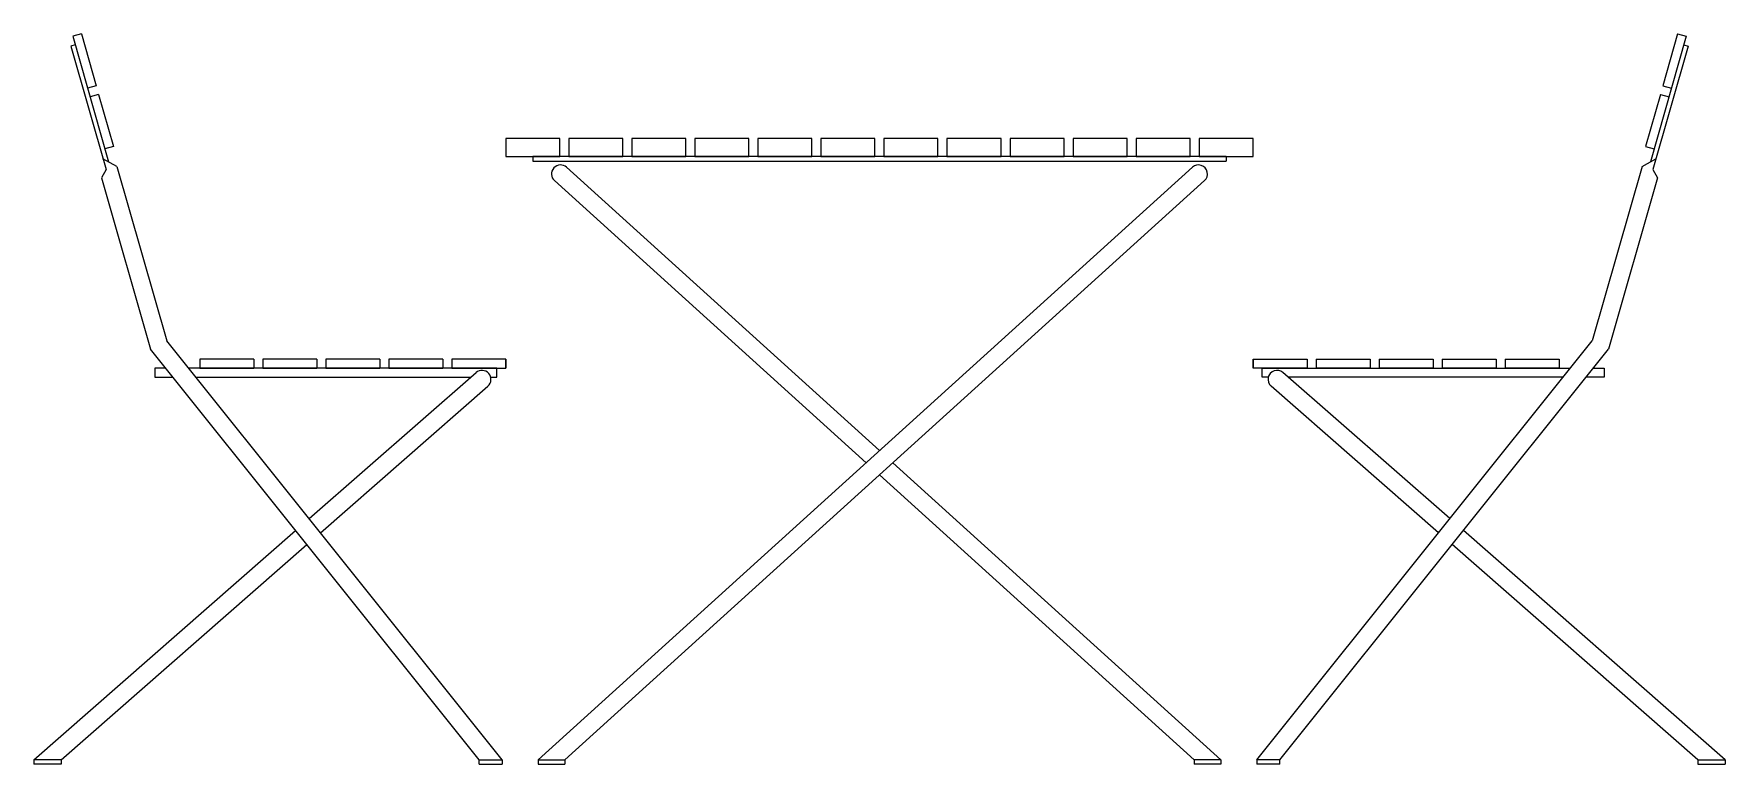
# Model space of a CAD drawing. Extents: x 0 to 188, y 0 to 81.
import ezdxf

# ---------------------------------------------------------------- set-up
doc = ezdxf.new("R2010")
doc.units = 0
doc.header["$MEASUREMENT"] = 0
doc.layers.get('0').update_dxf_attribs({"linetype": 'CONTINUOUS'})

msp = doc.modelspace()

# ---------------------------------------------------------------- linework, layer by layer
at = {"color": 0, "linetype": 'ByBlock'}
for p, q in [((5.28, 81.14), (4.32, 80.87)), ((4.32, 80.87), (8.3, 66.92)), ((5.28, 81.14), (6.93, 75.37)), ((183.55, 80.87), (179.57, 66.92)), ((182.59, 81.14), (180.94, 75.37)), ((182.59, 81.14), (183.55, 80.87)), ((4.59, 79.91), (4.11, 79.77)), ((4.11, 79.77), (8.03, 66.07)), ((183.76, 79.77), (179.84, 66.07)), ((183.28, 79.91), (183.76, 79.77)), ((6.93, 75.37), (5.97, 75.1)), ((180.94, 75.37), (181.9, 75.1)), ((7.2, 74.41), (6.24, 74.14)), ((7.2, 74.41), (8.85, 68.64)), ((180.67, 74.41), (179.02, 68.64)), ((180.67, 74.41), (181.63, 74.14)), ((8.85, 68.64), (7.89, 68.37)), ((58.43, 69.5), (52.43, 69.5)), ((52.43, 69.5), (52.43, 67.5)), ((58.43, 67.5), (58.43, 69.5)), ((65.43, 69.5), (59.43, 69.5)), ((59.43, 69.5), (59.43, 67.5)), ((65.43, 67.5), (65.43, 69.5)), ((72.43, 69.5), (66.43, 69.5)), ((66.43, 69.5), (66.43, 67.5)), ((72.43, 67.5), (72.43, 69.5)), ((79.43, 69.5), (73.43, 69.5)), ((73.43, 69.5), (73.43, 67.5)), ((79.43, 67.5), (79.43, 69.5)), ((86.43, 69.5), (80.43, 69.5)), ((80.43, 69.5), (80.43, 67.5)), ((86.43, 67.5), (86.43, 69.5)), ((93.43, 69.5), (87.43, 69.5)), ((87.43, 69.5), (87.43, 67.5)), ((93.43, 67.5), (93.43, 69.5)), ((100.43, 69.5), (94.43, 69.5)), ((94.43, 69.5), (94.43, 67.5)), ((100.43, 67.5), (100.43, 69.5)), ((107.43, 69.5), (101.43, 69.5)), ((101.43, 69.5), (101.43, 67.5)), ((107.43, 67.5), (107.43, 69.5)), ((114.43, 69.5), (108.43, 69.5)), ((108.43, 69.5), (108.43, 67.5)), ((114.43, 67.5), (114.43, 69.5)), ((121.43, 69.5), (115.43, 69.5)), ((115.43, 69.5), (115.43, 67.5)), ((121.43, 67.5), (121.43, 69.5)), ((128.43, 69.5), (122.43, 69.5)), ((122.43, 69.5), (122.43, 67.5)), ((128.43, 67.5), (128.43, 69.5)), ((135.43, 69.5), (129.43, 69.5)), ((129.43, 69.5), (129.43, 67.5)), ((135.43, 67.5), (135.43, 69.5)), ((179.02, 68.64), (179.98, 68.37)), ((8.03, 66.07), (7.51, 65.14)), ((9.23, 66.41), (7.68, 67.27)), ((9.23, 66.41), (14.76, 47.04)), ((52.43, 67.5), (58.43, 67.5)), ((55.43, 67.5), (55.43, 67)), ((132.43, 67.5), (55.43, 67.5)), ((55.43, 67), (132.43, 67)), ((128.7, 66.31), (56.01, 0.5)), ((59.17, 66.31), (93.93, 34.84)), ((59.43, 67.5), (65.43, 67.5)), ((66.43, 67.5), (72.43, 67.5)), ((73.43, 67.5), (79.43, 67.5)), ((80.43, 67.5), (86.43, 67.5)), ((87.43, 67.5), (93.43, 67.5)), ((94.43, 67.5), (100.43, 67.5)), ((101.43, 67.5), (107.43, 67.5)), ((108.43, 67.5), (114.43, 67.5)), ((115.43, 67.5), (121.43, 67.5)), ((122.43, 67.5), (128.43, 67.5)), ((129.43, 67.5), (135.43, 67.5)), ((132.43, 67.5), (132.43, 67)), ((178.64, 66.41), (173.11, 47.04)), ((178.64, 66.41), (180.18, 67.27)), ((179.84, 66.07), (180.36, 65.14)), ((7.51, 65.14), (12.95, 46.11)), ((57.83, 64.83), (92.44, 33.49)), ((130.04, 64.83), (58.99, 0.5)), ((180.36, 65.14), (174.92, 46.11)), ((31.84, 25.72), (14.76, 47.04)), ((156.03, 25.72), (173.11, 47.04)), ((30.33, 24.4), (12.95, 46.11)), ((157.54, 24.4), (174.92, 46.11)), ((13.43, 44), (13.43, 43)), ((14.64, 44), (13.43, 44)), ((51.43, 44), (17.2, 44)), ((24.43, 45), (18.43, 45)), ((18.43, 45), (18.43, 44)), ((18.43, 44), (24.43, 44)), ((24.43, 45), (24.43, 44)), ((31.43, 45), (25.43, 45)), ((25.43, 45), (25.43, 44)), ((25.43, 44), (31.43, 44)), ((30.59, 27.28), (49.12, 43.5)), ((31.43, 45), (31.43, 44)), ((38.43, 45), (32.43, 45)), ((32.43, 45), (32.43, 44)), ((32.43, 44), (38.43, 44)), ((38.43, 45), (38.43, 44)), ((45.43, 45), (39.43, 45)), ((39.43, 45), (39.43, 44)), ((39.43, 44), (45.43, 44)), ((45.43, 45), (45.43, 44)), ((52.43, 45), (46.43, 45)), ((46.43, 45), (46.43, 44)), ((46.43, 44), (52.43, 44)), ((51.43, 43), (51.43, 44)), ((52.43, 44), (52.43, 45)), ((52.43, 45), (52.43, 44)), ((135.43, 45), (135.43, 44)), ((135.43, 45), (141.43, 45)), ((135.43, 44), (135.43, 45)), ((141.43, 44), (135.43, 44)), ((136.43, 44), (170.67, 44)), ((136.43, 43), (136.43, 44)), ((157.28, 27.28), (138.75, 43.5)), ((141.43, 45), (141.43, 44)), ((142.43, 45), (142.43, 44)), ((142.43, 45), (148.43, 45)), ((148.43, 44), (142.43, 44)), ((148.43, 45), (148.43, 44)), ((149.43, 45), (155.43, 45)), ((149.43, 45), (149.43, 44)), ((155.43, 44), (149.43, 44)), ((155.43, 45), (155.43, 44)), ((156.43, 45), (156.43, 44)), ((156.43, 45), (162.43, 45)), ((162.43, 44), (156.43, 44)), ((162.43, 45), (162.43, 44)), ((163.43, 45), (163.43, 44)), ((163.43, 45), (169.43, 45)), ((169.43, 44), (163.43, 44)), ((169.43, 45), (169.43, 44)), ((173.23, 44), (174.43, 44)), ((174.43, 44), (174.43, 43)), ((13.43, 43), (15.44, 43)), ((18, 43), (48.54, 43)), ((31.84, 25.72), (50.43, 42)), ((50.74, 43), (51.43, 43)), ((137.12, 43), (136.43, 43)), ((156.03, 25.72), (137.43, 42)), ((169.87, 43), (139.33, 43)), ((174.43, 43), (172.43, 43)), ((92.43, 33.5), (92.43, 33.48)), ((93.93, 32.14), (128.88, 0.5)), ((95.42, 33.49), (131.86, 0.5)), ((95.43, 33.5), (95.43, 33.48)), ((0, 0.5), (29.08, 25.96)), ((52.03, 0.5), (31.84, 25.72)), ((135.83, 0.5), (156.03, 25.72)), ((187.87, 0.5), (158.79, 25.96)), ((3.04, 0.5), (30.33, 24.4)), ((49.47, 0.5), (30.33, 24.4)), ((138.4, 0.5), (157.54, 24.4)), ((184.83, 0.5), (157.54, 24.4)), ((3.04, 0.5), (0, 0.5)), ((0, 0.5), (0, 0)), ((3.04, 0), (0, 0)), ((3.04, 0.5), (3.04, 0)), ((49.47, 0.5), (52.03, 0.5)), ((49.47, 0), (49.47, 0.5)), ((49.47, 0), (52.03, 0)), ((49.87, 0), (49.87, 0)), ((49.87, 0), (49.87, 0)), ((52.03, 0.5), (52.03, 0)), ((56.01, 0.5), (56.01, 0)), ((56.01, 0.5), (58.99, 0.5)), ((56.01, 0), (58.99, 0)), ((58.99, 0.5), (58.99, 0)), ((131.86, 0.5), (128.88, 0.5)), ((128.88, 0.5), (128.88, 0)), ((131.86, 0), (128.88, 0)), ((131.86, 0.5), (131.86, 0)), ((135.83, 0.5), (135.83, 0)), ((138.4, 0.5), (135.83, 0.5)), ((138.4, 0), (135.83, 0)), ((138, 0), (138, 0)), ((138, 0), (138, 0)), ((138.4, 0), (138.4, 0.5)), ((184.83, 0.5), (184.83, 0)), ((184.83, 0.5), (187.87, 0.5)), ((184.83, 0), (187.87, 0)), ((187.87, 0.5), (187.87, 0))]:
    msp.add_line(p, q, dxfattribs=at)
for centre, start, end in [((58.5, 65.57), 47.8421, 227.8421), ((129.37, 65.57), 312.1579, 132.1579), ((49.78, 42.75), 311.2044, 131.2044), ((138.09, 42.75), 48.7956, 228.7956)]:
    msp.add_arc(centre, 1, start, end, dxfattribs=at)

doc.saveas('drawing.dxf')
